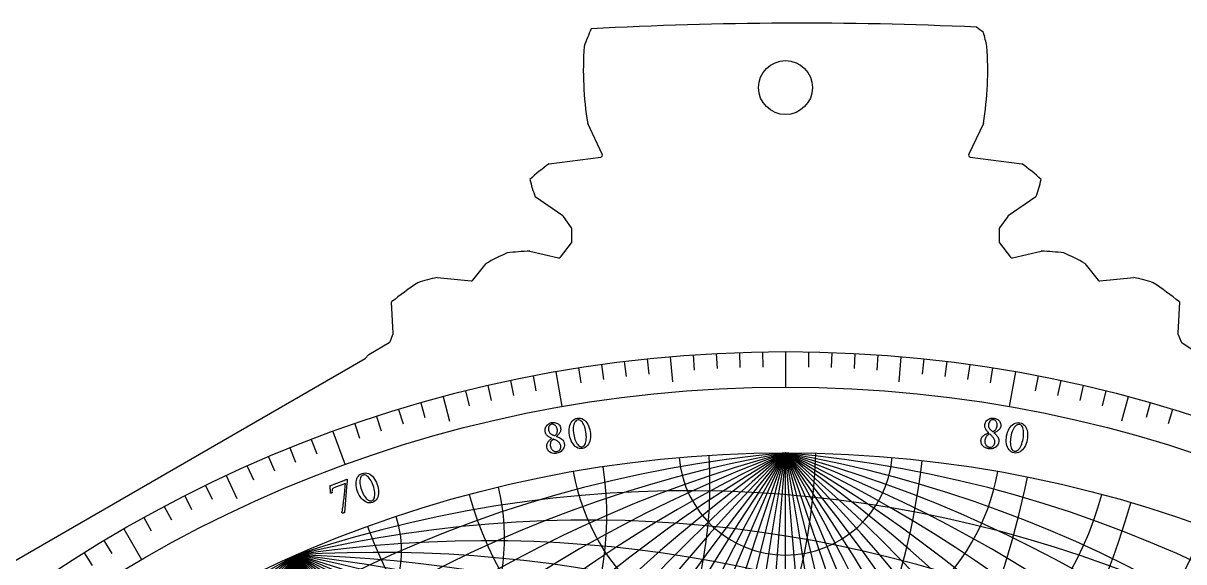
# Model space of a CAD drawing. Header units: millimetres. Extents: x -105 to 105, y -105 to 128.
# Drawn here: x -59.3 to 31, y 86.6 to 128.4 of the extents above; entities that cross this region are included whole.
import ezdxf

# ---------------------------------------------------------------- set-up
doc = ezdxf.new("R2010")
doc.units = ezdxf.units.MM
for name, color, linetype in [('CUT_INNER', 6, 'Continuous'), ('CUT_OUTER', 1, 'Continuous'), ('ENGRAVE', 7, 'Continuous'), ('ENGRAVE_FINE', 8, 'Continuous'), ('TEXT', 5, 'Continuous')]:
    doc.layers.add(name, color=color, linetype=linetype)

msp = doc.modelspace()

# ---------------------------------------------------------------- linework, layer by layer
at = {"layer": 'CUT_INNER'}
msp.add_circle((0, 123.4399), 2.1, dxfattribs=at)
at = {"layer": 'CUT_OUTER'}
for points in [[(-14.2476, 118.2507), (-15.3829, 120.6476), (-15.3844, 120.6514)], [(15.3844, 120.6514), (15.3829, 120.6476), (14.2476, 118.2507)], [(-18.3802, 117.52), (-18.3768, 117.5206), (-14.364, 118.0377)], [(14.364, 118.0377), (18.3757, 117.5206), (18.3791, 117.52)], [(-17.3121, 113.4507), (-19.4661, 114.9309), (-19.469, 114.9331)], [(19.469, 114.9331), (19.4661, 114.9309), (17.3121, 113.4507)], [(-16.6379, 112.5214), (-17.275, 113.4142)], [(17.275, 113.4142), (16.6379, 112.5214)], [(-16.61, 111.4449), (-16.61, 112.4343)], [(16.61, 112.4343), (16.61, 111.4449)], [(-17.5043, 110.2441), (-16.6416, 111.3528)], [(16.6415, 111.3528), (17.5032, 110.2441)], [(-19.8776, 110.7129), (-19.8738, 110.7122), (-17.657, 110.1902)], [(17.656, 110.1902), (19.8738, 110.7122), (19.8776, 110.7129)], [(-24.3196, 108.4615), (-23.2842, 109.7565), (-23.2815, 109.7595)], [(23.2805, 109.7595), (23.2831, 109.7565), (24.3185, 108.4615)], [(-27.0931, 108.6706), (-27.0897, 108.6705), (-24.4517, 108.4059)], [(24.4506, 108.4059), (27.0897, 108.6705), (27.0931, 108.6706)], [(-30.4991, 104.3464), (-30.6325, 106.7603), (-30.6325, 106.7639)], [(30.6325, 106.7639), (30.6325, 106.7603), (30.4981, 104.3466)], [(-30.75, 103.6808), (-30.5096, 104.2825)], [(30.5086, 104.2824), (30.7519, 103.6761)], [(30.8079, 103.6071), (32.4928, 102.4838), (76.8653, 76.8653), (105, 28.1347), (105, -28.1347), (76.8653, -76.8653), (28.1347, -105), (-28.1347, -105), (-76.8653, -76.8653), (-105, -28.1347), (-105, 28.1347), (-76.8653, 76.8653), (-32.6892, 102.3704), (-32.4055, 102.6778), (-32.4029, 102.6804), (-32.3998, 102.6824), (-30.8138, 103.6069)]]:
    msp.add_lwpolyline(points, dxfattribs=at)
for centre, radius, start, end in [((1.2433, -174.6387), 303.0835, 87.428845, 93.093447), ((-1.0971, 121.6161), 15.4022, 155.500365, 160.957004), ((10.6884, 122.034), 7.3832, 50.503217, 55.789143), ((4.4176, 124.4172), 11.4566, 11.195219, 16.814808), ((9.9666, 124.8037), 25.6888, 175.89752, 189.302173), ((-9.9777, 124.8038), 25.6997, 350.701765, 4.100655), ((-14.3832, 118.1865), 0.15, 277.34243, 25.343177), ((14.3832, 118.1865), 0.15, 154.656823, 262.655763), ((-6.6608, 101.6726), 19.71, 126.483355, 132.109452), ((5.9725, 100.8209), 20.8035, 48.057085, 53.389458), ((-5.6469, 119.8207), 14.6608, 193.916142, 199.474089), ((5.8321, 119.7652), 14.4677, 340.488787, 346.12099), ((-17.3971, 113.327), 0.15, 35.513795, 55.502025), ((17.3971, 113.327), 0.15, 124.497975, 144.486205), ((-16.76, 112.4343), 0.15, 0, 35.513795), ((16.7599, 112.4343), 0.15, 144.486205, 180), ((-16.76, 111.4449), 0.15, 322.114821, 0), ((16.7599, 111.4449), 0.15, 180, 217.854584), ((-14.9335, 95.1065), 16.8642, 113.462034, 119.670786), ((-19.3553, 92.3893), 18.3309, 91.632514, 97.184214), ((-17.6226, 110.3362), 0.15, 256.749338, 322.114821), ((17.6217, 110.3362), 0.15, 217.854584, 283.244865), ((19.4373, 93.4695), 17.2489, 82.640646, 88.537412), ((14.0399, 93.3215), 18.8573, 60.657598, 66.20958), ((-23.3989, 92.1799), 16.8995, 102.626748, 107.890315), ((-24.4367, 108.5552), 0.15, 264.274093, 321.356357), ((24.4357, 108.5552), 0.15, 218.643643, 275.723714), ((23.3935, 92.1599), 16.9202, 72.112903, 77.370032), ((-14.5546, 86.9911), 25.4846, 123.418759, 129.115534), ((13.303, 85.2851), 27.598, 51.102753, 56.362947), ((-30.6489, 104.3382), 0.15, 338.213837, 3.163515), ((30.6478, 104.3382), 0.15, 176.812012, 201.862362), ((-30.8893, 103.7365), 0.15, 300.238118, 338.213837), ((30.8911, 103.7319), 0.15, 201.862362, 236.309933)]:
    msp.add_arc(centre, radius, start, end, dxfattribs=at)
at = {"layer": 'ENGRAVE'}
for points in [[(0, 102.9), (0, 100.1438)], [(-8.9683, 102.5084), (-8.7967, 100.5472)], [(8.9683, 102.5084), (8.7967, 100.5472)], [(-17.8684, 101.3367), (-17.3898, 98.6223)], [(17.8684, 101.3367), (17.3898, 98.6223)], [(-26.6325, 99.3938), (-26.1229, 97.4921)], [(26.6325, 99.3938), (26.1229, 97.4921)], [(-35.1939, 96.6944), (-34.2512, 94.1043)], [(0, -95.025), (0, 95.025)], [(0, -95.025), (0, 95.025)], [(-43.4874, 93.2591), (-42.6554, 91.4748)], [(-51.45, 89.114), (-50.0719, 86.727)]]:
    msp.add_lwpolyline(points, dxfattribs=at)
for radius in [102.9, 102.9, 100.1438, 95.025, 95.025, 95.025]:
    msp.add_circle((0, 0), radius, dxfattribs=at)
for centre, radius, start, end in [((16.7555, 0), 96.4909, 100, 260), ((34.5863, 0), 101.1235, 110, 250), ((54.8627, 0), 109.7254, 120, 240), ((79.7354, 0), 124.0463, 130, 230), ((113.2464, 0), 147.8327, 140, 220), ((164.5881, 0), 190.05, 150, 210), ((261.079, 0), 277.8345, 160, 200), ((538.9136, 0), 547.2272, 170, 190), ((-538.9136, 0), 547.2272, 350, 10), ((-261.079, 0), 277.8345, 340, 20), ((-164.5881, 0), 190.05, 330, 30), ((-113.2464, 0), 147.8327, 320, 40), ((-79.7354, 0), 124.0463, 310, 50), ((-54.8627, 0), 109.7254, 300, 60), ((-34.5863, 0), 101.1235, 290, 70), ((-16.7555, 0), 96.4909, 280, 80), ((0, 96.4909), 16.7555, 190, 350), ((0, 101.1235), 34.5863, 200, 340)]:
    msp.add_arc(centre, radius, start, end, dxfattribs=at)
at = {"layer": 'ENGRAVE_FINE'}
for points in [[(-1.7959, 102.8843), (-1.7752, 101.7033)], [(1.7959, 102.8843), (1.7752, 101.7033)], [(-12.5404, 102.133), (-12.3964, 100.9606)], [(-10.756, 102.3363), (-10.6325, 101.1615)], [(-7.1779, 102.6493), (-7.0955, 101.471)], [(-5.3854, 102.759), (-5.3235, 101.5793)], [(-3.5912, 102.8373), (-3.5499, 101.6568)], [(3.5912, 102.8373), (3.5499, 101.6568)], [(5.3854, 102.759), (5.3235, 101.5793)], [(7.1779, 102.6493), (7.0955, 101.471)], [(10.756, 102.3363), (10.6325, 101.1615)], [(12.5404, 102.133), (12.3964, 100.9606)], [(-16.0971, 101.6331), (-15.9123, 100.4664)], [(-14.3209, 101.8986), (-14.1565, 100.7288)], [(14.3209, 101.8986), (14.1565, 100.7288)], [(16.0971, 101.6331), (15.9123, 100.4664)], [(-23.1475, 100.2627), (-22.8817, 99.1117)], [(-21.3941, 100.6514), (-21.1485, 99.496)], [(-19.6342, 101.0094), (-19.4089, 99.8499)], [(19.6342, 101.0094), (19.4089, 99.8499)], [(21.3941, 100.6514), (21.1485, 99.496)], [(23.1475, 100.2627), (22.8817, 99.1117)], [(-24.8938, 99.8434), (-24.608, 98.6973)], [(24.8938, 99.8434), (24.608, 98.6973)], [(-30.085, 98.4038), (-29.7397, 97.2741)], [(-28.3631, 98.9138), (-28.0375, 97.7783)], [(28.3631, 98.9138), (28.0375, 97.7783)], [(30.085, 98.4038), (29.7397, 97.2741)], [(-31.7978, 97.8637), (-31.4328, 96.7403)], [(-33.501, 97.2939), (-33.1164, 96.177)], [(-36.8761, 96.0654), (-36.4527, 94.9626)], [(-38.547, 95.4072), (-38.1045, 94.312)], [(-41.8532, 94.0038), (-41.3727, 92.9247)], [(-40.2062, 94.7199), (-39.7447, 93.6326)], [(-45.1084, 92.4859), (-44.5906, 91.4242)], [(-46.7156, 91.6846), (-46.1793, 90.6321)], [(-48.3086, 90.8553), (-47.7541, 89.8123)], [(-49.8869, 89.9984), (-49.3142, 88.9652)], [(-52.9974, 88.2025), (-52.389, 87.19)], [(-54.5287, 87.2641), (-53.9027, 86.2624)], [(38.0178, -87.0884), (-38.0178, 87.0884)]]:
    msp.add_lwpolyline(points, dxfattribs=at)
for centre, radius, start, end in [((8.3136, 0), 95.388, 95, 265), ((25.4619, 0), 98.3771, 105, 255), ((-41.948, 96.0915), 44.3109, 228.583333, 358.583333), ((-40.4577, 92.6776), 34.5863, 223.583333, 3.583333), ((44.3109, 0), 104.8485, 115, 245), ((66.5372, 0), 116.0041, 125, 235), ((95.025, 0), 134.3856, 135, 225), ((135.7098, 0), 165.671, 145, 215), ((203.7818, 0), 224.8483, 155, 205), ((354.6381, 0), 367.1484, 165, 195), ((1086.1407, 0), 1090.2896, 175, 185), ((-1086.1407, 0), 1090.2896, 355, 5), ((-354.6381, 0), 367.1484, 345, 15), ((-203.7818, 0), 224.8483, 335, 25), ((-135.7098, 0), 165.671, 325, 35), ((-95.025, 0), 134.3856, 315, 45), ((-66.5372, 0), 116.0041, 305, 55), ((-44.3109, 0), 104.8485, 295, 65), ((-25.4619, 0), 98.3771, 285, 75), ((-8.3136, 0), 95.388, 275, 85), ((-43.8992, 100.5611), 54.8627, 233.583333, 353.583333), ((-39.359, 90.1606), 25.4619, 218.583333, 8.583333), ((0, 95.388), 8.3136, 185, 355), ((-46.4112, 106.3153), 66.5372, 238.583333, 348.583333), ((-38.6043, 88.4319), 16.7555, 213.583333, 13.583333), ((-7.6193, -3.3261), 95.388, 298.583333, 108.583334), ((-49.6288, 113.6859), 79.7354, 243.583333, 343.583333), ((0, 98.3771), 25.4619, 195, 345), ((-38.1631, 87.4211), 8.3136, 208.583333, 18.583334), ((-15.356, -6.7036), 96.4909, 303.583333, 103.583333), ((-53.7653, 123.1616), 95.025, 248.583333, 338.583333), ((-23.3353, -10.1868), 98.3771, 308.583333, 98.583333), ((7.6193, 3.3261), 95.388, 118.583333, 288.583334), ((15.356, 6.7036), 96.4909, 123.583333, 283.583333), ((23.3353, 10.1868), 98.3771, 128.583333, 278.583333), ((31.6976, 13.8374), 101.1235, 133.583333, 273.583333), ((40.61, 17.728), 104.8485, 138.583333, 268.583333), ((50.2805, 21.9496), 109.7254, 143.583333, 263.583333), ((60.98, 26.6204), 116.0041, 148.583333, 258.583333), ((73.0759, 31.9008), 124.0463, 153.583333, 253.583333), ((87.0884, 38.0178), 134.3856, 158.583333, 248.583333), ((103.788, 45.3079), 147.8327, 163.583333, 243.583333), ((124.3752, 54.2951), 165.671, 168.583333, 238.583333), ((150.8416, 65.8488), 190.05, 173.583333, 233.583333), ((186.7617, 81.5295), 224.8483, 178.583333, 228.583333), ((-31.6976, -13.8374), 101.1235, 313.583333, 93.583333), ((239.2735, 104.4531), 277.8345, 183.583333, 223.583333), ((325.0184, 141.8845), 367.1484, 188.583333, 218.583333), ((493.903, 215.6099), 547.2272, 193.583333, 213.583333), ((995.4253, 434.5458), 1090.2896, 198.5833333, 208.5833333), ((-995.4253, -434.5458), 1090.2896, 18.5833333, 28.5833333), ((-493.903, -215.6099), 547.2272, 13.583333, 33.583333), ((-325.0184, -141.8845), 367.1484, 8.583333, 38.583333), ((-239.2735, -104.4531), 277.8345, 3.583333, 43.583333), ((-186.7617, -81.5295), 224.8483, 358.583333, 48.583333), ((-150.8416, -65.8488), 190.05, 353.583333, 53.583333), ((-124.3752, -54.2951), 165.671, 348.583333, 58.583333), ((-103.788, -45.3079), 147.8327, 343.583333, 63.583333), ((-87.0884, -38.0178), 134.3856, 338.583333, 68.583333), ((-73.0759, -31.9008), 124.0463, 333.583333, 73.583333), ((-60.98, -26.6204), 116.0041, 328.583333, 78.583333), ((-50.2805, -21.9496), 109.7254, 323.583333, 83.583333), ((-40.61, -17.728), 104.8485, 318.583333, 88.583333)]:
    msp.add_arc(centre, radius, start, end, dxfattribs=at)
at = {"layer": 'TEXT'}
for points in [[(-16.1893, 97.7248), (-16.0614, 97.7355), (-15.9405, 97.7243), (-15.8266, 97.6912), (-15.7197, 97.6362), (-15.6209, 97.5626), (-15.531, 97.4738), (-15.4501, 97.3699), (-15.378, 97.2508), (-15.3158, 97.1201), (-15.2642, 96.9812), (-15.2233, 96.8342), (-15.193, 96.679), (-15.1744, 96.5219), (-15.1684, 96.3694), (-15.1751, 96.2213), (-15.1944, 96.0777), (-15.2263, 95.9421), (-15.2705, 95.8179), (-15.3272, 95.7051), (-15.3963, 95.6037), (-15.478, 95.5174), (-15.5724, 95.4498), (-15.6794, 95.4009), (-15.7993, 95.3707), (-15.9194, 95.3612), (-16.0346, 95.3733), (-16.1449, 95.407), (-16.2504, 95.4623), (-16.3494, 95.5358), (-16.4404, 95.6241), (-16.5233, 95.7273), (-16.5981, 95.8452), (-16.6635, 95.9748), (-16.7181, 96.1127), (-16.7621, 96.2589), (-16.7952, 96.4136), (-16.8164, 96.5703), (-16.8247, 96.7227), (-16.8202, 96.8709), (-16.8026, 97.0149), (-16.7718, 97.151), (-16.7277, 97.2756), (-16.6703, 97.3888), (-16.5995, 97.4904), (-16.5158, 97.5771), (-16.4195, 97.645), (-16.3106, 97.6942), (-16.1893, 97.7248)], [(-16.148, 97.5932), (-16.2217, 97.5719), (-16.287, 97.534), (-16.3439, 97.4794), (-16.3923, 97.4082), (-16.4322, 97.3232), (-16.4637, 97.2273), (-16.4866, 97.1206), (-16.501, 97.0031), (-16.5068, 96.8775), (-16.5039, 96.7467), (-16.4923, 96.6106), (-16.4721, 96.4693), (-16.4446, 96.3308), (-16.4106, 96.1993), (-16.3701, 96.075), (-16.3232, 95.9578), (-16.2715, 95.8506), (-16.2165, 95.7561), (-16.1582, 95.6745), (-16.0967, 95.6057), (-16.033, 95.5524), (-15.9685, 95.5175), (-15.903, 95.5011), (-15.8365, 95.503), (-15.7597, 95.525), (-15.6928, 95.5642), (-15.6358, 95.6204), (-15.5887, 95.6936), (-15.5509, 95.781), (-15.5217, 95.8794), (-15.5012, 95.9889), (-15.4893, 96.1094), (-15.4855, 96.2375), (-15.4894, 96.3697), (-15.5008, 96.506), (-15.5198, 96.6463), (-15.546, 96.7863), (-15.5784, 96.9178), (-15.617, 97.0409), (-15.6618, 97.1556), (-15.7116, 97.2597), (-15.7653, 97.3512), (-15.8229, 97.43), (-15.8843, 97.4962), (-15.9483, 97.5471), (-16.0136, 97.5802), (-16.0802, 97.5956), (-16.148, 97.5932)], [(16.2096, 97.7291), (16.2909, 97.7115), (16.3673, 97.6865), (16.4387, 97.654), (16.5052, 97.6142), (16.5652, 97.5677), (16.617, 97.5154), (16.6607, 97.4572), (16.6962, 97.3931), (16.7219, 97.3238), (16.736, 97.2496), (16.7385, 97.1708), (16.7294, 97.0872), (16.7133, 97.0192), (16.6895, 96.9574), (16.6581, 96.9017), (16.619, 96.8521), (16.5746, 96.8078), (16.5274, 96.7677), (16.4773, 96.732), (16.4244, 96.7006), (16.3708, 96.6727), (16.319, 96.6473), (16.2688, 96.6245), (16.2203, 96.6043), (16.2097, 96.6017), (16.2055, 96.5971), (16.2078, 96.5905), (16.2165, 96.5818), (16.2674, 96.5401), (16.3172, 96.4937), (16.3659, 96.4426), (16.4136, 96.3869), (16.4581, 96.3278), (16.4973, 96.2668), (16.5314, 96.2037), (16.5602, 96.1386), (16.5817, 96.0725), (16.5938, 96.0067), (16.5965, 95.941), (16.5899, 95.8755), (16.5683, 95.7873), (16.5355, 95.7059), (16.4915, 95.6312), (16.4362, 95.5633), (16.3721, 95.5032), (16.3017, 95.4521), (16.2251, 95.4099), (16.1422, 95.3768), (16.0555, 95.3535), (15.9676, 95.3412), (15.8785, 95.3399), (15.7882, 95.3495), (15.6932, 95.37), (15.6051, 95.3988), (15.5237, 95.4361), (15.4492, 95.4818), (15.383, 95.5348), (15.3265, 95.5938), (15.2797, 95.6589), (15.2427, 95.7302), (15.2163, 95.8061), (15.2014, 95.8856), (15.198, 95.9684), (15.2061, 96.0548), (15.2187, 96.1128), (15.2373, 96.167), (15.2621, 96.2173), (15.293, 96.2638), (15.3285, 96.3066), (15.3667, 96.3461), (15.4079, 96.3823), (15.4519, 96.4151), (15.4972, 96.4448), (15.5424, 96.4717), (15.5873, 96.4956), (15.6321, 96.5167), (15.6748, 96.5355), (15.7136, 96.5525), (15.7486, 96.5677), (15.7796, 96.5811), (15.7861, 96.5856), (15.7888, 96.5902), (15.7877, 96.595), (15.7827, 96.5999), (15.7483, 96.631), (15.713, 96.6674), (15.6769, 96.709), (15.6399, 96.7557), (15.6043, 96.8064), (15.5725, 96.8602), (15.5446, 96.9169), (15.5205, 96.9766), (15.5025, 97.0385), (15.4926, 97.102), (15.491, 97.1671), (15.4976, 97.2338), (15.5153, 97.3102), (15.5431, 97.3821), (15.5813, 97.4495), (15.6297, 97.5123), (15.6862, 97.5692), (15.7486, 97.6185), (15.817, 97.6605), (15.8913, 97.6949), (15.9691, 97.72), (16.0481, 97.7341), (16.1283, 97.7371), (16.2096, 97.7291)], [(16.1695, 97.605), (16.1042, 97.6081), (16.0415, 97.5954), (15.9813, 97.5668), (15.9237, 97.5224), (15.8727, 97.4663), (15.8325, 97.4027), (15.8031, 97.3316), (15.7844, 97.253), (15.7777, 97.1857), (15.7802, 97.1225), (15.7918, 97.0633), (15.8125, 97.0082), (15.8397, 96.957), (15.8706, 96.9098), (15.9053, 96.8665), (15.9438, 96.8271), (15.9828, 96.7911), (16.0195, 96.7579), (16.0536, 96.7275), (16.0853, 96.6999), (16.0893, 96.6976), (16.0943, 96.6955), (16.1003, 96.6938), (16.1073, 96.6924), (16.109, 96.6921), (16.1101, 96.6919), (16.1108, 96.6918), (16.1111, 96.6918), (16.1165, 96.6911), (16.1216, 96.691), (16.1263, 96.6914), (16.1305, 96.6924), (16.1909, 96.7232), (16.2464, 96.7595), (16.297, 96.8015), (16.3429, 96.8491), (16.3824, 96.9025), (16.4144, 96.962), (16.4386, 97.0277), (16.4551, 97.0994), (16.4615, 97.1536), (16.4623, 97.2078), (16.4575, 97.262), (16.447, 97.3162), (16.4312, 97.3687), (16.41, 97.4177), (16.3837, 97.4632), (16.3521, 97.5053), (16.315, 97.5418), (16.2722, 97.5706), (16.2237, 97.5917), (16.1695, 97.605)], [(-18.1933, 97.3793), (-18.1109, 97.3906), (-18.0305, 97.3932), (-17.9523, 97.3871), (-17.8762, 97.3724), (-17.804, 97.3493), (-17.7374, 97.3178), (-17.6764, 97.2781), (-17.6211, 97.23), (-17.5733, 97.1736), (-17.5347, 97.1088), (-17.5054, 97.0356), (-17.4853, 96.9539), (-17.4771, 96.8845), (-17.4783, 96.8183), (-17.4888, 96.7552), (-17.5086, 96.6952), (-17.5352, 96.6384), (-17.5658, 96.5846), (-17.6007, 96.5339), (-17.6397, 96.4863), (-17.6805, 96.4417), (-17.7205, 96.4002), (-17.7599, 96.3616), (-17.7985, 96.326), (-17.8076, 96.32), (-17.8099, 96.3142), (-17.8055, 96.3088), (-17.7944, 96.3036), (-17.7323, 96.2818), (-17.6696, 96.2552), (-17.6064, 96.2239), (-17.5425, 96.1878), (-17.4805, 96.1476), (-17.4228, 96.1036), (-17.3692, 96.0559), (-17.3199, 96.0046), (-17.2771, 95.9499), (-17.2432, 95.8922), (-17.2182, 95.8314), (-17.202, 95.7676), (-17.192, 95.6773), (-17.195, 95.5896), (-17.2109, 95.5044), (-17.2396, 95.4216), (-17.2793, 95.3432), (-17.3279, 95.2711), (-17.3855, 95.2053), (-17.4521, 95.1458), (-17.5256, 95.0943), (-17.6039, 95.0527), (-17.6872, 95.021), (-17.7754, 94.9991), (-17.8717, 94.9858), (-17.9644, 94.9828), (-18.0535, 94.9901), (-18.1392, 95.0075), (-18.2196, 95.0346), (-18.2929, 95.0708), (-18.3591, 95.116), (-18.4182, 95.1702), (-18.469, 95.2326), (-18.5102, 95.3021), (-18.5417, 95.3788), (-18.5636, 95.4628), (-18.5716, 95.5216), (-18.5726, 95.5789), (-18.5665, 95.6346), (-18.5534, 95.6889), (-18.5348, 95.7413), (-18.5123, 95.7915), (-18.486, 95.8395), (-18.4559, 95.8854), (-18.4234, 95.9289), (-18.3902, 95.9695), (-18.3561, 96.0074), (-18.3213, 96.0425), (-18.2876, 96.0748), (-18.2569, 96.104), (-18.2293, 96.1303), (-18.2047, 96.1535), (-18.2001, 96.1599), (-18.1992, 96.1652), (-18.2019, 96.1693), (-18.2082, 96.1722), (-18.2512, 96.1897), (-18.2968, 96.2118), (-18.345, 96.2385), (-18.3957, 96.2697), (-18.4465, 96.3053), (-18.4947, 96.3449), (-18.5403, 96.3887), (-18.5834, 96.4365), (-18.6216, 96.4885), (-18.6525, 96.5449), (-18.6763, 96.6055), (-18.6929, 96.6704), (-18.7025, 96.7482), (-18.7009, 96.8253), (-18.6881, 96.9017), (-18.6641, 96.9773), (-18.6304, 97.05), (-18.5887, 97.1178), (-18.5388, 97.1805), (-18.4807, 97.2383), (-18.4162, 97.2885), (-18.3467, 97.3288), (-18.2724, 97.3591), (-18.1933, 97.3793)], [(-18.1885, 97.249), (-18.2509, 97.2296), (-18.3055, 97.1961), (-18.3523, 97.1487), (-18.3913, 97.0873), (-18.42, 97.0172), (-18.436, 96.9437), (-18.4393, 96.8668), (-18.43, 96.7865), (-18.4133, 96.721), (-18.3893, 96.6624), (-18.3582, 96.6108), (-18.3198, 96.5661), (-18.2768, 96.5273), (-18.2316, 96.4935), (-18.1842, 96.4647), (-18.1346, 96.4408), (-18.0856, 96.4204), (-18.0398, 96.4017), (-17.9973, 96.3848), (-17.958, 96.3697), (-17.9535, 96.3688), (-17.9481, 96.3686), (-17.9419, 96.3691), (-17.9348, 96.3702), (-17.9332, 96.3705), (-17.932, 96.3707), (-17.9313, 96.3708), (-17.9311, 96.3709), (-17.9257, 96.3721), (-17.9209, 96.3737), (-17.9167, 96.3757), (-17.913, 96.3781), (-17.8668, 96.4276), (-17.8271, 96.4808), (-17.7939, 96.5376), (-17.7671, 96.5979), (-17.7481, 96.6617), (-17.7385, 96.7285), (-17.7382, 96.7985), (-17.7472, 96.8716), (-17.7597, 96.9247), (-17.7775, 96.9759), (-17.8006, 97.0252), (-17.829, 97.0726), (-17.8618, 97.1164), (-17.8984, 97.1553), (-17.9388, 97.189), (-17.9829, 97.2178), (-18.0302, 97.2394), (-18.0803, 97.2518), (-18.1331, 97.255), (-18.1885, 97.249)], [(18.2109, 97.3683), (18.3347, 97.3347), (18.4445, 97.2828), (18.5402, 97.2127), (18.6218, 97.1245), (18.6895, 97.0215), (18.7436, 96.9074), (18.7842, 96.782), (18.8111, 96.6455), (18.8249, 96.5014), (18.8258, 96.3532), (18.814, 96.2011), (18.7894, 96.0448), (18.7532, 95.8909), (18.7066, 95.7455), (18.6497, 95.6087), (18.5824, 95.4803), (18.5061, 95.3638), (18.4221, 95.2622), (18.3302, 95.1756), (18.2306, 95.104), (18.1243, 95.0508), (18.0125, 95.0196), (17.8952, 95.0102), (17.7722, 95.0228), (17.6561, 95.055), (17.552, 95.1057), (17.4599, 95.1751), (17.3797, 95.2632), (17.3117, 95.3661), (17.2565, 95.4802), (17.2138, 95.6055), (17.1839, 95.7419), (17.1668, 95.886), (17.1626, 96.0343), (17.1713, 96.1868), (17.1931, 96.3434), (17.2267, 96.4979), (17.271, 96.644), (17.326, 96.7817), (17.3918, 96.911), (17.4672, 97.0283), (17.5513, 97.1304), (17.6439, 97.2171), (17.7452, 97.2884), (17.8535, 97.3412), (17.9673, 97.3721), (18.0864, 97.3811), (18.2109, 97.3683)], [(18.2047, 97.2305), (18.1281, 97.2358), (18.0538, 97.2225), (17.9817, 97.1906), (17.9118, 97.1402), (17.8452, 97.074), (17.7829, 96.9947), (17.7249, 96.9023), (17.6711, 96.7968), (17.6227, 96.6808), (17.5807, 96.5568), (17.5451, 96.425), (17.5158, 96.2853), (17.4942, 96.1457), (17.4812, 96.0105), (17.4767, 95.8799), (17.4807, 95.7537), (17.4927, 95.6353), (17.512, 95.5277), (17.5389, 95.4311), (17.5732, 95.3453), (17.6147, 95.2735), (17.6634, 95.2187), (17.7194, 95.1808), (17.7825, 95.1598), (17.8622, 95.1543), (17.9385, 95.1682), (18.0113, 95.2015), (18.0806, 95.2542), (18.146, 95.3234), (18.2071, 95.4059), (18.2638, 95.5017), (18.3162, 95.611), (18.3635, 95.7301), (18.4051, 95.8556), (18.441, 95.9875), (18.4711, 96.1259), (18.4943, 96.2664), (18.5089, 96.4011), (18.5148, 96.53), (18.5119, 96.653), (18.5007, 96.7679), (18.4815, 96.8722), (18.4544, 96.966), (18.4193, 97.0492), (18.3766, 97.1189), (18.3266, 97.1724), (18.2692, 97.2096), (18.2047, 97.2305)], [(-17.7924, 95.131), (-17.7093, 95.1537), (-17.6378, 95.1887), (-17.5778, 95.236), (-17.5294, 95.2955), (-17.4942, 95.3644), (-17.4738, 95.4397), (-17.4682, 95.5215), (-17.4775, 95.6097), (-17.4916, 95.6641), (-17.5132, 95.7155), (-17.5425, 95.7638), (-17.5795, 95.8089), (-17.6215, 95.8509), (-17.6657, 95.8895), (-17.7123, 95.9248), (-17.7612, 95.9567), (-17.8103, 95.9854), (-17.8573, 96.0108), (-17.9023, 96.0329), (-17.9453, 96.0518), (-17.9833, 96.0673), (-18.0134, 96.0795), (-18.0356, 96.0884), (-18.05, 96.0939), (-18.0576, 96.0959), (-18.0641, 96.097), (-18.0696, 96.0975), (-18.0739, 96.0971), (-18.079, 96.0959), (-18.083, 96.0945), (-18.0861, 96.0927), (-18.0881, 96.0906), (-18.1488, 96.0292), (-18.1988, 95.9664), (-18.238, 95.9022), (-18.2666, 95.8367), (-18.2847, 95.7678), (-18.2929, 95.6936), (-18.2911, 95.6141), (-18.2793, 95.5292), (-18.2618, 95.4581), (-18.238, 95.3937), (-18.2077, 95.3361), (-18.1711, 95.2853), (-18.1299, 95.2414), (-18.086, 95.2045), (-18.0394, 95.1746), (-17.9901, 95.1517), (-17.9397, 95.1359), (-17.89, 95.1271), (-17.8409, 95.1255), (-17.7924, 95.131)], [(15.8173, 95.4792), (15.9032, 95.4722), (15.9824, 95.4806), (16.0549, 95.5045), (16.1207, 95.5439), (16.1774, 95.5966), (16.2223, 95.6604), (16.2555, 95.7353), (16.277, 95.8214), (16.2824, 95.8774), (16.2796, 95.933), (16.2685, 95.9884), (16.2492, 96.0435), (16.2242, 96.0973), (16.1958, 96.1487), (16.1641, 96.1978), (16.129, 96.2445), (16.0928, 96.2882), (16.0572, 96.3282), (16.0225, 96.3644), (15.9886, 96.3968), (15.9582, 96.4244), (15.9341, 96.4462), (15.9162, 96.4621), (15.9046, 96.4722), (15.8981, 96.4766), (15.8924, 96.48), (15.8874, 96.4822), (15.8833, 96.4834), (15.8781, 96.484), (15.8737, 96.484), (15.8703, 96.4834), (15.8676, 96.4821), (15.7896, 96.4452), (15.7212, 96.4033), (15.6623, 96.3564), (15.6131, 96.3046), (15.5725, 96.2461), (15.5395, 96.1791), (15.5139, 96.1038), (15.496, 96.02), (15.4881, 95.9471), (15.4885, 95.8785), (15.4972, 95.814), (15.5143, 95.7538), (15.5379, 95.6984), (15.5666, 95.6487), (15.6001, 95.6047), (15.6387, 95.5663), (15.6806, 95.5342), (15.7243, 95.509), (15.7699, 95.4907), (15.8173, 95.4792)], [(-34.3542, 92.8762), (-34.3193, 92.8895), (-34.2833, 92.904), (-34.2461, 92.9196), (-34.2078, 92.9363), (-34.1729, 92.9518), (-34.1459, 92.9636), (-34.1269, 92.9718), (-34.1157, 92.9763), (-34.1054, 92.9778), (-34.0964, 92.9742), (-34.0887, 92.9657), (-34.0822, 92.9522), (-34.0771, 92.932), (-34.0748, 92.9069), (-34.0754, 92.877), (-34.0788, 92.8423), (-34.0837, 92.8045), (-34.0885, 92.7655), (-34.0935, 92.7251), (-34.0984, 92.6835), (-34.2859, 90.3903), (-34.2903, 90.3833), (-34.297, 90.3769), (-34.3059, 90.3713), (-34.3171, 90.3663), (-34.338, 90.3597), (-34.362, 90.3548), (-34.3892, 90.3514), (-34.4195, 90.3496), (-34.448, 90.3503), (-34.4697, 90.3543), (-34.4846, 90.3617), (-34.4927, 90.3725), (-34.4746, 90.4606), (-34.457, 90.5566), (-34.4397, 90.6606), (-34.4228, 90.7725), (-34.4062, 90.8898), (-34.3898, 91.0101), (-34.3736, 91.1333), (-34.3576, 91.2594), (-34.3421, 91.3863), (-34.3275, 91.5118), (-34.3138, 91.636), (-34.301, 91.7588), (-34.289, 91.878), (-34.2778, 91.9916), (-34.2675, 92.0996), (-34.258, 92.2019), (-34.2494, 92.2964), (-34.2416, 92.3809), (-34.2347, 92.4556), (-34.2287, 92.5202), (-34.2238, 92.5725), (-34.2203, 92.6098), (-34.2182, 92.6322), (-34.2175, 92.6396), (-35.1108, 92.3048), (-35.1583, 92.2821), (-35.1964, 92.2539), (-35.2252, 92.2201), (-35.2446, 92.1807), (-35.2566, 92.1342), (-35.2633, 92.0791), (-35.2646, 92.0154), (-35.2605, 91.943), (-35.261, 91.9322), (-35.2669, 91.9223), (-35.2784, 91.9133), (-35.2953, 91.9053), (-35.3016, 91.9034), (-35.3099, 91.9017), (-35.32, 91.9004), (-35.3321, 91.8993), (-35.3443, 91.8987), (-35.3549, 91.8986), (-35.364, 91.8992), (-35.3715, 91.9004), (-35.3759, 91.9804), (-35.3813, 92.0607), (-35.3875, 92.1415), (-35.3946, 92.2227), (-35.402, 92.2995), (-35.4092, 92.367), (-35.4161, 92.4251), (-35.4228, 92.474)], [(-32.9131, 93.4289), (-32.789, 93.4617), (-32.668, 93.4716), (-32.55, 93.4588), (-32.4353, 93.4232), (-32.3252, 93.3678), (-32.2212, 93.296), (-32.1234, 93.2078), (-32.0318, 93.103), (-31.9478, 92.9851), (-31.873, 92.8573), (-31.8071, 92.7196), (-31.7503, 92.572), (-31.7047, 92.4206), (-31.6723, 92.2714), (-31.6532, 92.1244), (-31.6473, 91.9796), (-31.6551, 91.8405), (-31.6771, 91.7105), (-31.7134, 91.5896), (-31.7638, 91.4778), (-31.8293, 91.3786), (-31.9105, 91.2956), (-32.0074, 91.2289), (-32.1203, 91.1783), (-32.2369, 91.148), (-32.3524, 91.1399), (-32.4669, 91.154), (-32.5804, 91.1901), (-32.6907, 91.2454), (-32.7956, 91.3165), (-32.8951, 91.4037), (-32.9893, 91.5069), (-33.0762, 91.6231), (-33.1539, 91.7494), (-33.2226, 91.8858), (-33.282, 92.0324), (-33.3302, 92.183), (-33.3649, 92.3317), (-33.3861, 92.4784), (-33.3938, 92.6233), (-33.3871, 92.7626), (-33.3653, 92.893), (-33.3284, 93.0144), (-33.2764, 93.1269), (-33.209, 93.2267), (-33.1259, 93.3103), (-33.0273, 93.3777), (-32.9131, 93.4289)], [(-32.8495, 93.3064), (-32.9185, 93.2727), (-32.9762, 93.224), (-33.0227, 93.1604), (-33.058, 93.0818), (-33.0826, 92.9912), (-33.0969, 92.8913), (-33.1009, 92.7823), (-33.0947, 92.664), (-33.0787, 92.5394), (-33.0531, 92.411), (-33.018, 92.279), (-32.9735, 92.1434), (-32.9224, 92.0117), (-32.8661, 91.8882), (-32.8047, 91.7728), (-32.7381, 91.6655), (-32.6685, 91.5689), (-32.598, 91.4854), (-32.5264, 91.4152), (-32.4539, 91.358), (-32.382, 91.3166), (-32.3123, 91.2935), (-32.245, 91.2887), (-32.1799, 91.3021), (-32.108, 91.3372), (-32.0489, 91.3873), (-32.0025, 91.4525), (-31.9689, 91.5329), (-31.9468, 91.6255), (-31.9352, 91.7274), (-31.9339, 91.8388), (-31.9432, 91.9596), (-31.9618, 92.0864), (-31.9885, 92.216), (-32.0234, 92.3481), (-32.0665, 92.483), (-32.1166, 92.6163), (-32.1714, 92.7403), (-32.2307, 92.8548), (-32.2947, 92.9599), (-32.3619, 93.0538), (-32.4306, 93.1346), (-32.501, 93.2022), (-32.573, 93.2567), (-32.6449, 93.2957), (-32.7149, 93.317), (-32.7832, 93.3206), (-32.8495, 93.3064)]]:
    msp.add_lwpolyline(points, close=True, dxfattribs=at)

doc.saveas('drawing.dxf')
